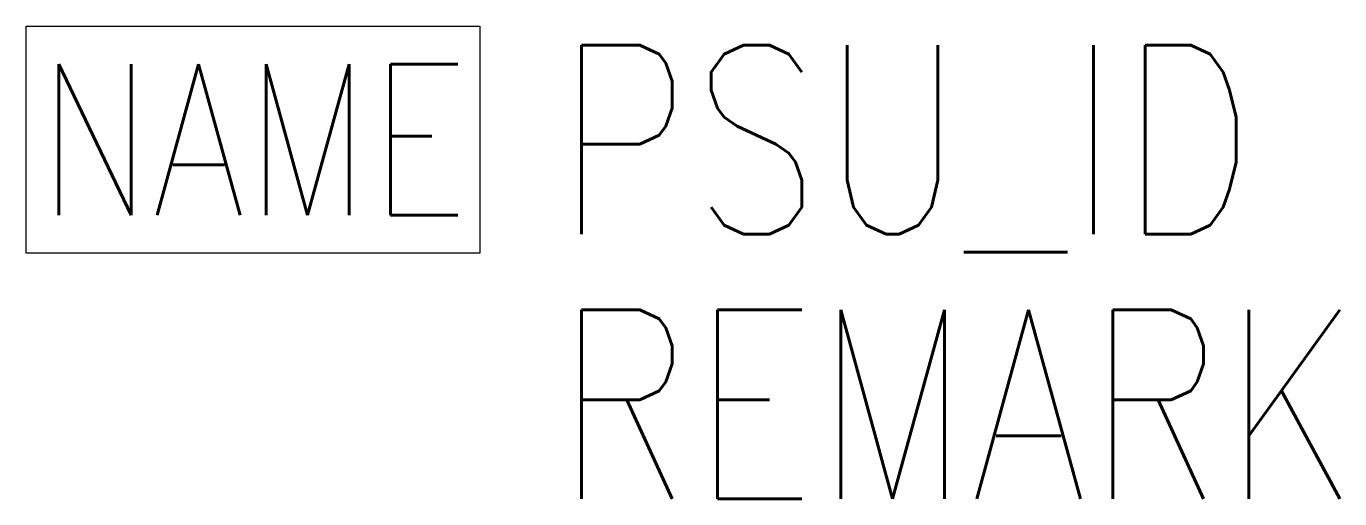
# Model space of a CAD drawing. Header units: millimetres. Extents: x -300 to 1437, y -487 to 138.
import ezdxf
from ezdxf.enums import TextEntityAlignment as Align

# ---------------------------------------------------------------- set-up
doc = ezdxf.new("R2010")
doc.units = ezdxf.units.MM
doc.header["$LTSCALE"] = 50
for name, color, linetype in [('LG_PSU', 7, 'CONTINUOUS'), ('LG_TEXT_PSU_id', 7, 'CONTINUOUS'), ('LG_TEXT_PSU_remark', 7, 'CONTINUOUS')]:
    doc.layers.add(name, color=color, linetype=linetype)
doc.styles.add('ROMANS', font='romans.shx', dxfattribs={"width": 0.8})

msp = doc.modelspace()

# ---------------------------------------------------------------- linework, layer by layer
at = {"layer": 'LG_PSU', "linetype": 'Continuous'}
msp.add_lwpolyline([(300, -162), (-300, -162), (-300, 138), (300, 138)], close=True, dxfattribs=at)

# ---------------------------------------------------------------- texts
at = {"layer": 'LG_PSU', "linetype": 'Continuous', "style": 'ROMANS', "width": 0.8}
msp.add_attdef('NAME', text='PSU', height=200, dxfattribs=at).set_placement((0, -12), align=Align.MIDDLE_CENTER)
at = {"layer": 'LG_TEXT_PSU_id', "style": 'ROMANS', "width": 0.8}
msp.add_attdef('PSU_ID', (400, -137), 'AAAA.ZZ.SS.???', height=250, dxfattribs=at)
at = {"layer": 'LG_TEXT_PSU_remark', "style": 'ROMANS', "width": 0.8}
msp.add_attdef('REMARK', (400, -487), '', height=250, dxfattribs=at)

doc.saveas('drawing.dxf')
